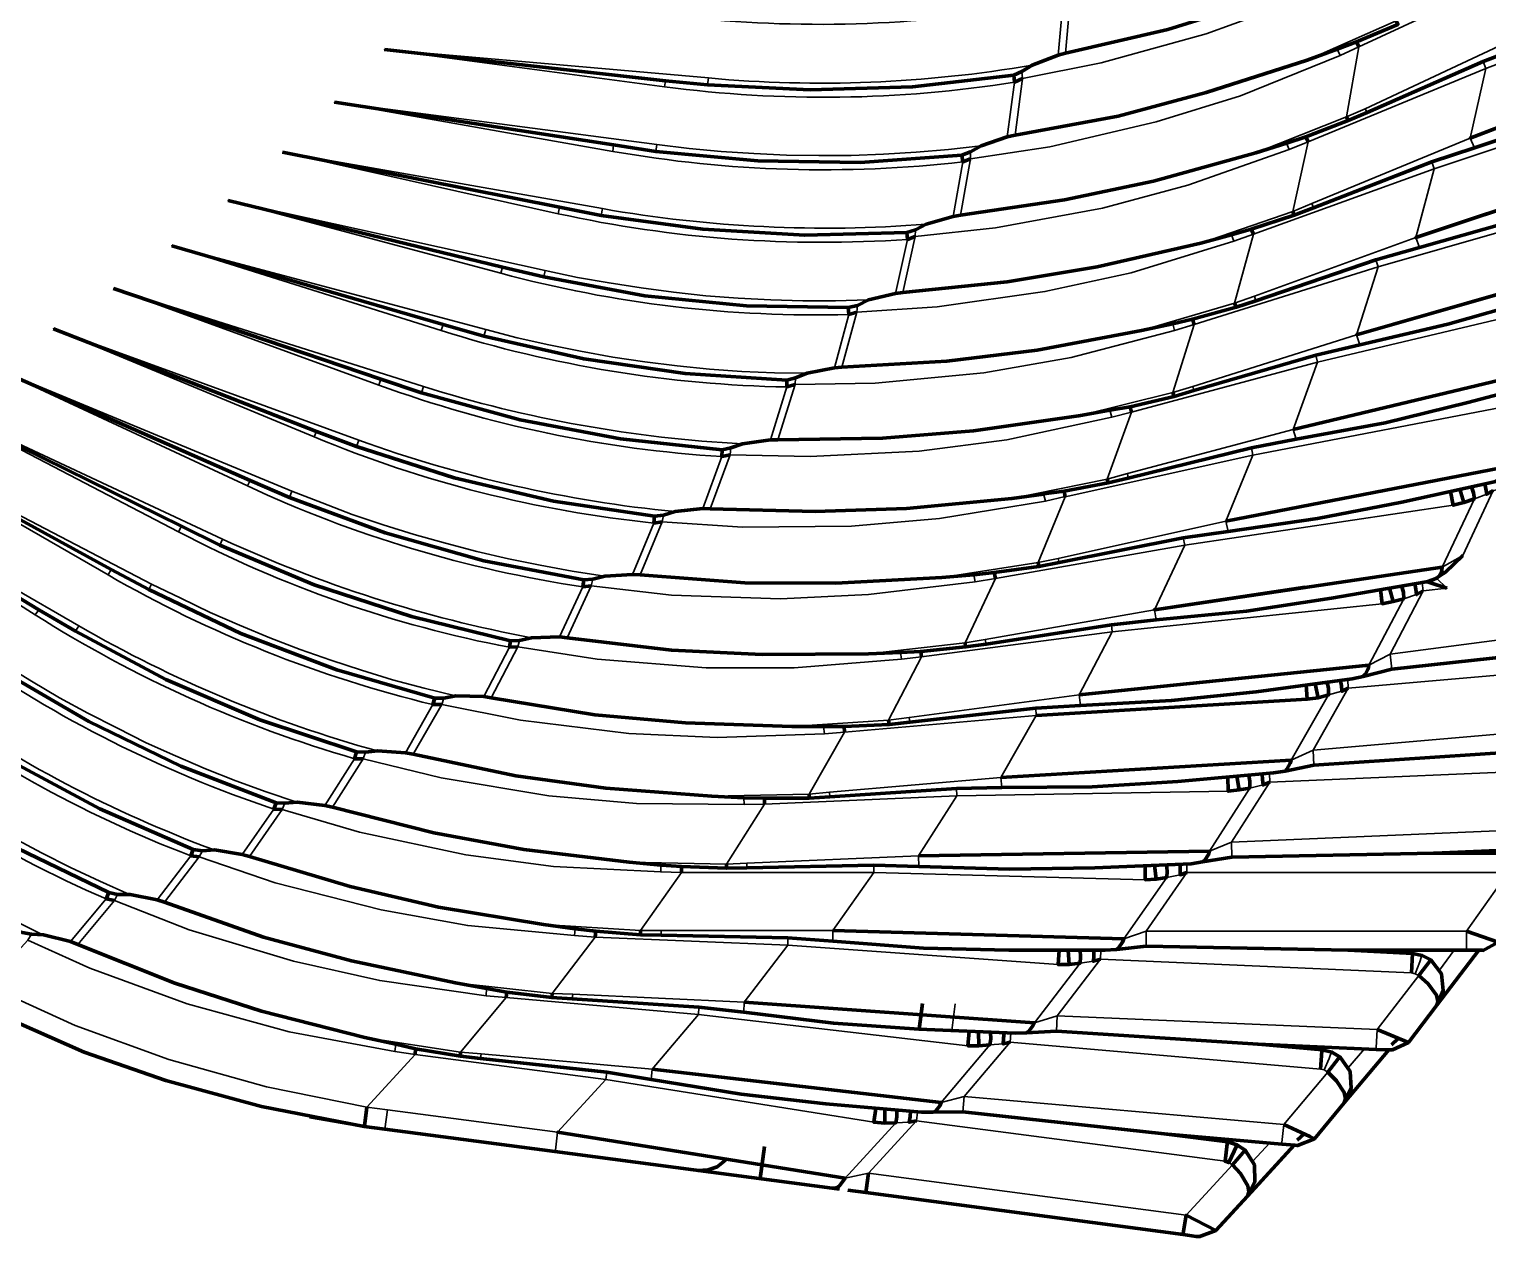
# Model space of a CAD drawing. Extents: x 0 to 174, y 0 to 33.
# Drawn here: x 31.6682 to 32.1102, y 16.8206 to 17.1865 of the extents above; entities that cross this region are included whole.
import ezdxf

# ---------------------------------------------------------------- set-up
doc = ezdxf.new("R2010")
doc.units = 0
doc.layers.add('PDF2_형상', color=157, linetype='Continuous', true_color=0x405f80)

msp = doc.modelspace()

# ---------------------------------------------------------------- linework, layer by layer
at = {"layer": 'PDF2_형상', "lineweight": 35}
for points in [[(32.19944593055556, 17.23833380555555), (32.12388780555555, 17.20569526388889), (32.12013752777778, 17.18444484722222), (32.07305569444444, 17.16236029166666), (32.07361179166666, 17.16124979166666)], [(32.07972208333333, 17.20763820833333), (32.05000136111111, 17.19416638888889), (32.02486165277778, 17.18499925), (31.99305555555556, 17.17624918055555), (31.96916706944444, 17.17152744444444)], [(32.12305704166666, 17.20763820833333), (32.12388780555555, 17.20569526388889), (32.07111273611111, 17.18111165277777), (32.065416125, 17.17847188888888), (32.06458197222222, 17.18041652777777)], [(32.18638780555556, 17.20402695833333), (32.10958184722223, 17.17458258333333), (32.05569458333334, 17.15236070833333), (32.05000136111111, 17.15000068055555), (32.04916720833333, 17.151943625)], [(31.98222181944445, 17.179167), (31.98375108333333, 17.19638909722222), (31.98361205555555, 17.19847276388889)], [(32.08236016666667, 17.18902756944444), (32.05541652777778, 17.17708333333333)], [(31.86097208333333, 17.17083401388888), (31.86069404166667, 17.16902838888888), (31.77583481944444, 17.1802775), (31.87402683333333, 17.17166645833333), (31.87374877777778, 17.16958279166666)], [(32.07111273611111, 17.18111165277777), (32.06736247222222, 17.15986125), (32.07305569444444, 17.16236029166666)], [(32.065416125, 17.17847188888888), (32.03527831944445, 17.16624959722222), (32.00972154166667, 17.15833366666666), (31.977498375, 17.150833125), (31.95347086111111, 17.14722188888888)], [(32.10875108333333, 17.17666626388888), (32.10958184722223, 17.17458258333333), (32.10486179166667, 17.15347290277777), (32.05680677777777, 17.13361104166666), (32.05735948611111, 17.13236151388889)], [(31.96694606944444, 17.15430534722222), (31.96916706944444, 17.17152744444444), (31.96902805555556, 17.17361111111111)], [(32.17194281944445, 17.17013888888889), (32.09388902777778, 17.14416673611111), (32.03916761111111, 17.124304875), (32.03319295833333, 17.12222290277777), (32.03250122222222, 17.12416584722222)], [(31.84527926388889, 17.15138922222222), (31.84500122222222, 17.14944458333333), (31.76069472222222, 17.16430494444444), (31.85833401388889, 17.15152825), (31.85805595833333, 17.14944458333333)], [(32.06736247222222, 17.15986125), (32.03986273611111, 17.1490275)], [(31.85833401388889, 17.15152825), (31.86819458333333, 17.15027702777778), (31.877916125, 17.14944458333333), (31.88777669444445, 17.14874945833333), (31.89763726388889, 17.14833408333333), (31.90750122222222, 17.14819505555555), (31.91722276388889, 17.14819505555555), (31.92708333333333, 17.14861043055555), (31.93694390277778, 17.14916652777777), (31.94680447222222, 17.15000068055555), (31.95652940277778, 17.15111118055555), (31.95666504166667, 17.15111118055555)], [(32.05000136111111, 17.15000068055555), (32.01930406944445, 17.13916694444444), (31.993472625, 17.1322225), (31.96097140277778, 17.12624952777777), (31.93666584722222, 17.12361144444444)], [(31.95041572222222, 17.13013881944444), (31.95347086111111, 17.14722188888888), (31.95347086111111, 17.14930555555555)], [(32.05569458333334, 17.15236070833333), (32.05111016666667, 17.13124931944444), (32.05680677777777, 17.13361104166666)], [(32.106109625, 17.15055508333333), (32.10486179166667, 17.15347290277777)], [(31.82888794444445, 17.13250054166666), (31.82847086111111, 17.13055588888889), (31.74499851388889, 17.14916652777777), (31.84194606944445, 17.13208347222222), (31.841529, 17.12999979166666)], [(32.09319390277778, 17.14625040277778), (32.09388902777778, 17.14416673611111), (32.08833481944444, 17.12333340277778), (32.03944566666667, 17.10555522222222), (32.03986273611111, 17.10416666666666)], [(32.15597194444445, 17.13708326388889), (32.07694498611111, 17.11444430555555), (32.07041761111111, 17.09388902777777), (32.02083333333333, 17.07819451388889), (32.02111138888888, 17.07694498611111)], [(31.81166584722222, 17.11430527777778), (31.81110975, 17.11249966666666), (31.72847154166666, 17.13458251388889), (31.82458495833333, 17.11333380555555), (31.82416788888889, 17.11138916666666)], [(32.05111016666667, 17.13124931944444), (32.02319336111111, 17.12166680555555)], [(31.93291558333334, 17.10666741666666), (31.93666584722222, 17.12361144444444), (31.936804875, 17.125695125)], [(32.03916761111111, 17.124304875), (32.033471, 17.10347154166667), (32.03944566666667, 17.10555522222222)], [(32.089443625, 17.12027825), (32.08833481944444, 17.12333340277778)], [(31.793609625, 17.09694416666667), (31.79305691666666, 17.09513855555555), (31.71138848611111, 17.12083265277778), (31.80652872222222, 17.09541659722222), (31.805972625, 17.09347194444444)], [(32.03319295833333, 17.12222290277777), (32.00208197222222, 17.11263868055555), (31.9759725, 17.10694376388889), (31.94333225, 17.10236104166666), (31.91902669444445, 17.10069444444444)], [(32.07624986111111, 17.11652798611111), (32.07694498611111, 17.11444430555555), (32.02125040277778, 17.09694416666667), (32.01527913888889, 17.09513855555555), (32.01472304166666, 17.09722222222222)], [(31.82458495833333, 17.11333380555555), (31.8343065, 17.11125013888889), (31.84388902777778, 17.10958354166666), (31.85361056944444, 17.10805595833333), (31.86347113888889, 17.10680473611111), (31.87319606944444, 17.10569423611111), (31.88305663888889, 17.10500081944444), (31.89291720833333, 17.10444472222222), (31.90263875, 17.10416666666666), (31.91249931944444, 17.10416666666666), (31.92235988888889, 17.10444472222222), (31.92249891666667, 17.10444472222222)], [(31.774722625, 17.08041720833333), (31.77416652777778, 17.07861158333333), (31.69374931944445, 17.10791694444444), (31.78763834722222, 17.07819451388889), (31.78708225, 17.07624986111111)], [(31.91444566666667, 17.08402845833333), (31.91902669444445, 17.10069444444444), (31.91916572222222, 17.10277811111111)], [(32.033471, 17.10347154166667), (32.00527615277778, 17.09513855555555)], [(32.13861083333333, 17.10458373611111), (32.05861070833333, 17.08555602777777), (32.05805461111111, 17.08763970833333)], [(32.02125040277778, 17.09694416666667), (32.01472304166666, 17.07638888888889), (32.02083333333333, 17.07819451388889)], [(31.75527615277778, 17.06458366666667), (31.75458441666667, 17.06291706944444), (31.67555406944444, 17.09569465277778), (31.76805623611111, 17.06194390277778), (31.76736111111111, 17.05999925)], [(31.80652872222222, 17.09541659722222), (31.81611125, 17.09291584722222), (31.82569376388889, 17.09083387499999), (31.83527629166667, 17.08888922222222), (31.84500122222222, 17.08708361111111), (31.85472276388889, 17.08569505555555), (31.86458333333333, 17.08444383333333), (31.874304875, 17.08347236111111), (31.88416544444445, 17.08277723611111), (31.89402940277778, 17.08236186111111), (31.90375094444445, 17.08222283333333), (31.90388997222222, 17.08222283333333)], [(32.01527913888889, 17.09513855555555), (31.98389011111111, 17.08694458333333), (31.95749918055556, 17.08236186111111), (31.92458427777778, 17.07916598611111), (31.90027872222222, 17.07875061111111)], [(32.07138740277777, 17.09083387499999), (32.07041761111111, 17.09388902777777)], [(31.73513794444444, 17.04972161111111), (31.73430718055556, 17.04805501388889), (31.65680609722222, 17.08416748611111), (31.747779, 17.04652744444444), (31.747083875, 17.04458279166666)], [(32.00125122222222, 17.05041673611111), (32.00097316666667, 17.05180527777778), (32.05124918055556, 17.06513806944444), (32.05861070833333, 17.08555602777777), (32.002221, 17.07041591666667), (31.99624972222222, 17.06888834722222), (31.995693625, 17.07097201388888)], [(31.89499918055556, 17.06208293055555), (31.90027872222222, 17.07875061111111), (31.90041775, 17.08083258333333)], [(32.01472304166666, 17.07638888888889), (31.98625013888889, 17.06930541666666)], [(31.71430461111111, 17.03583272222222), (31.71347384722222, 17.034166125), (31.63763766666667, 17.07361179166666), (31.72680663888889, 17.031945125), (31.7259725, 17.0301395)], [(32.002221, 17.07041591666667), (31.99485948611111, 17.05013868055555), (32.00097316666667, 17.05180527777778)], [(32.11985948611111, 17.07291666666666), (32.03902859722222, 17.05736118055555), (32.03861151388889, 17.059583875)], [(31.99624972222222, 17.06888834722222), (31.964443625, 17.06208293055555), (31.93791706944444, 17.05861070833333), (31.90485975, 17.05694411111111), (31.88055419444444, 17.05750020833333)], [(31.69305419444444, 17.02277798611111), (31.69208441666667, 17.02111138888889), (31.61791652777778, 17.06388855555555), (31.70527818055556, 17.01833258333333), (31.70444404166667, 17.01666598611111)], [(32.05208333333333, 17.06222194444444), (32.05124918055556, 17.06513806944444)], [(31.87458293055556, 17.04111056944444), (31.88055419444444, 17.05750020833333), (31.88083225, 17.059583875)], [(31.98000081944444, 17.02611118055555), (31.97389051388889, 17.02486165277777), (31.98208279166667, 17.04472181944444), (32.03902859722222, 17.05736118055555), (32.03083293055556, 17.03736029166666), (31.98000081944444, 17.02611118055555), (31.98027886111111, 17.02486165277777)], [(31.67111205555555, 17.01055569444444), (31.66999986111111, 17.00902811111111), (31.59791734722222, 17.05499945833333), (31.683193625, 17.00569491666666), (31.68222384722222, 17.00402831944444)], [(31.99485948611111, 17.05013868055555), (31.96597290277777, 17.04430473611111)], [(32.11569552777778, 17.05069477777778), (32.11902872222222, 17.04791598611111), (32.11180623611111, 17.04666645833333), (32.10263740277778, 17.026943625), (32.09638806944445, 17.02347140277778), (32.106109625, 17.04416741666666), (32.10985988888889, 17.04555595833333)], [(31.747779, 17.04652744444444), (31.75694444444444, 17.04291619444444), (31.76610988888889, 17.03944397222222), (31.77541775, 17.03624979166666), (31.78486125, 17.03333366666667), (31.79430473611111, 17.03069390277778), (31.80388726388889, 17.02819484722222), (31.81347316666667, 17.02597215277777), (31.82305569444444, 17.0240275), (31.83277723611111, 17.02222188888888), (31.84249877777778, 17.02069430555555), (31.84263780555556, 17.02069430555555)], [(31.97611151388889, 17.04347229166667), (31.944027375, 17.03819444444444), (31.91736179166666, 17.03583272222222), (31.88430447222222, 17.035556375), (31.85999891666666, 17.03722297222222)], [(31.98208279166667, 17.04486083333333), (31.97611151388889, 17.04347229166667), (31.97555541666667, 17.04569498611111)], [(31.85333251388889, 17.02111138888889), (31.85999891666666, 17.03722297222222), (31.86041598611111, 17.03916591666667)], [(32.09972127777778, 17.04222276388889), (32.01833427777778, 17.0301395), (32.00916544444444, 17.01055569444444), (31.95791626388889, 17.00152756944444), (31.95819430555556, 17.00013902777778)], [(32.03152805555556, 17.03430515277777), (32.03083293055556, 17.03736029166666)], [(32.01791720833333, 17.0323605), (32.01833427777778, 17.0301395), (31.96097140277778, 17.01999918055555), (31.95486111111111, 17.01902770833333), (31.95444404166666, 17.02111138888889)], [(32.18402777777778, 17.02847290277777), (32.185279, 17.02847290277777), (32.18638780555556, 17.02805583333333), (32.17680527777778, 17.00972154166667), (32.08055623611111, 16.997083875), (32.07416788888889, 16.99375068055555), (32.08472358333333, 17.01388888888889), (32.08860948611111, 17.01513841666666)], [(31.97389051388889, 17.02486165277777), (31.9447225, 17.02027723611111)], [(31.70527818055556, 17.01833258333333), (31.71416558333334, 17.01402791666667), (31.723056375, 17.00972154166667), (31.73194376388889, 17.00583394444444), (31.74111259722222, 17.00208366666666), (31.75027805555556, 16.99847243055555), (31.75958251388889, 16.99527825), (31.768890375, 16.99222140277778), (31.778333875, 16.98930527777777), (31.78791638888889, 16.98680623611111), (31.79735988888889, 16.98444451388889), (31.79749891666667, 16.98444451388889)], [(31.83125136111111, 17.00208366666666), (31.83847384722222, 17.01777818055555), (31.83902655555556, 17.01986186111111)], [(31.95486111111111, 17.01902770833333), (31.92249891666667, 17.01513841666666), (31.89583333333333, 17.01388888888889), (31.86277940277778, 17.01499938888889), (31.83847384722222, 17.01777818055555)], [(31.96097140277778, 17.01999918055555), (31.95180595833333, 17.00055609722222), (31.95791626388889, 17.00152756944444)], [(32.09458415277778, 17.02013820833333), (32.09777831944445, 17.01708305555555), (32.09055583333333, 17.01625061111111), (32.08055623611111, 16.997083875), (32.08111233333333, 16.99249945833333)], [(32.09055583333333, 17.01625061111111), (32.09027777777778, 17.01874966666666)], [(32.09375, 17.01972283333333), (32.09277683333333, 17.01874966666666)], [(32.07819281944445, 17.01236131944444), (31.99638875, 17.00388929166666), (31.99611070833333, 17.00597297222222)], [(32.00972154166667, 17.00750054166666), (32.00916544444444, 17.01055569444444)], [(31.98680623611111, 16.98152838888888), (31.98638916666667, 16.98472255555556), (31.99638875, 17.00388929166666), (31.93861219444444, 16.99624972222222), (31.93249851388889, 16.99555630555555), (31.93222384722222, 16.99763827777777)], [(31.808193625, 16.98388841666666), (31.81625027777778, 16.999304875), (31.816806375, 17.00124952777778)], [(31.93249851388889, 16.99555630555555), (31.90000068055555, 16.99291652777777), (31.87333170833333, 16.99291652777777), (31.84027777777778, 16.99555630555555), (31.81625027777778, 16.999304875)], [(31.95180595833333, 17.00055609722222), (31.92249891666667, 16.99722290277777)], [(31.93861219444444, 16.99624972222222), (31.92861259722222, 16.977083), (31.93486193055556, 16.97791713888889), (31.98638916666667, 16.98472255555556)], [(32.05749851388889, 16.96347215277777), (32.05722384722222, 16.968054875), (32.06791518055555, 16.98680623611111), (32.16194322222222, 16.99500020833333), (32.16319444444444, 16.99486118055555), (32.16430663888889, 16.99444411111111), (32.15388997222222, 16.97638956944444), (32.05722384722222, 16.968054875), (32.05055406944445, 16.96499972222222), (32.06194390277778, 16.98472255555556), (32.06597222222222, 16.98583305555555)], [(31.660556375, 16.99402702777778), (31.66888766666667, 16.98888820833333), (31.67736138888889, 16.98388841666666), (31.68597073611111, 16.97916666666666), (31.6947225, 16.97472297222222), (31.70360988888889, 16.97027756944444), (31.71250068055555, 16.96624925), (31.721666125, 16.96236165277777), (31.73083495833334, 16.95875040277778), (31.74000040277778, 16.95541720833333), (31.749304875, 16.95222304166666), (31.74944390277778, 16.95222304166666)], [(32.06791518055555, 16.98680623611111), (32.06777615277778, 16.98930527777777)], [(31.78458319444445, 16.96680534722222), (31.79319593055556, 16.98180473611111), (31.79388766666667, 16.98374938888889)], [(31.909166125, 16.97291734722222), (31.87666829166666, 16.97180515277777), (31.84986029166667, 16.973056375), (31.81708441666666, 16.977083), (31.79319593055556, 16.98180473611111)], [(31.92861259722222, 16.977083), (31.89930555555556, 16.97513834722222)], [(31.96291775, 16.95666673611111), (31.96263970833333, 16.95972188888888), (31.97333441666666, 16.97847154166667), (31.91527641666667, 16.97347175), (31.909166125, 16.97291734722222), (31.90888806944445, 16.97513834722222)], [(31.93500094444444, 16.97652859722222), (31.93486193055556, 16.97791713888889)], [(31.97319538888889, 16.98069423611111), (31.97333441666666, 16.97847154166667)], [(31.61388820833333, 16.97374979166666), (31.62166680555555, 16.96791584722222), (31.62972344444444, 16.962222625), (31.63791572222222, 16.95666673611111), (31.64625040277778, 16.95138888888889), (31.65472073611111, 16.94638909722222), (31.66319444444444, 16.94152831944444), (31.67194281944444, 16.93694390277778), (31.68069458333333, 16.93250020833333), (31.68958197222222, 16.92833286111111), (31.69861179166666, 16.92430623611111), (31.69875081944444, 16.92430623611111)], [(31.91527641666667, 16.97347175), (31.90458170833333, 16.95472208333333), (31.91069538888889, 16.95527818055555)], [(31.58986070833333, 16.96513875), (31.59750027777778, 16.95888943055555), (31.60527886111111, 16.95291645833333), (31.61319308333333, 16.94708251388889), (31.62124972222222, 16.94138929166667), (31.62944538888889, 16.93597243055555), (31.63777669444444, 16.93083361111111), (31.64625040277778, 16.92583380555555), (31.65485975, 16.92097304166666), (31.66361151388889, 16.91638861111111), (31.67235988888889, 16.91208394444444), (31.67249891666667, 16.91208394444444)], [(31.76013861111111, 16.95069376388889), (31.76944308333333, 16.96541680555555), (31.77013820833333, 16.96736144444444)], [(31.88486056944444, 16.95152791666666), (31.85222370833333, 16.95180595833333), (31.82569376388889, 16.95416598611111), (31.79305691666666, 16.95958286111111), (31.76944308333333, 16.96541680555555)], [(31.91083441666667, 16.95388963888889), (31.91069538888889, 16.95527818055555), (31.96263970833333, 16.95972188888888)], [(32.03264025, 16.93555534722222), (32.03250122222222, 16.94013806944444), (32.04416572222222, 16.95833333333333), (32.13833279166666, 16.96236165277777), (32.13958401388889, 16.962222625), (32.14069281944445, 16.96180555555555), (32.12944538888889, 16.94430541666666), (32.03250122222222, 16.94013806944444), (32.02583481944444, 16.93736097222222), (32.03805541666667, 16.95652770833333), (32.04208373611111, 16.95749918055555)], [(32.04416572222222, 16.95833333333333), (32.04402669444444, 16.96097140277778)], [(31.94916788888889, 16.95638868055555), (31.94930691666666, 16.95416598611111), (32.03152805555556, 16.95555623611111)], [(31.73499891666667, 16.93583340277777), (31.74485948611111, 16.95000033333333), (31.745693625, 16.95194498611111)], [(31.90458170833333, 16.95472208333333), (31.875, 16.95402695833333)], [(31.89097086111111, 16.95166694444444), (31.87944538888889, 16.93347168055555), (31.88569472222222, 16.93374972222222)], [(31.93777805555555, 16.93277825), (31.93763902777778, 16.93597243055555), (31.94930691666666, 16.95416598611111), (31.89097086111111, 16.95166694444444), (31.88486056944444, 16.95152791666666), (31.88472154166666, 16.95361158333333)], [(31.85958184722222, 16.93111165277777), (31.82708401388889, 16.93277825), (31.80055406944445, 16.93625047222222), (31.76833427777778, 16.94319491666666), (31.74485948611111, 16.95000033333333)], [(31.70916748611111, 16.92194451388889), (31.71972316666666, 16.935694375), (31.72069295833333, 16.9375)], [(31.83347236111111, 16.91180588888889), (31.80111016666666, 16.91486104166666), (31.77486165277778, 16.91958279166667), (31.7427775, 16.92777845833333), (31.71972316666666, 16.935694375)], [(31.87944538888889, 16.93347168055555), (31.84999931944445, 16.93402777777778)], [(31.91166518055556, 16.91013929166667), (31.91166518055556, 16.91333347222222), (31.92416720833333, 16.930972625), (31.86583455555555, 16.930972625), (31.85958184722222, 16.93111165277777), (31.85958184722222, 16.933193625)], [(31.88569472222222, 16.93236118055555), (31.88569472222222, 16.93374972222222), (31.93763902777778, 16.93597243055555)], [(31.92416720833333, 16.933193625), (31.92416720833333, 16.930972625), (32.00638834722222, 16.92874993055555)], [(32.01902940277778, 16.930972625), (32.01902940277778, 16.93361070833333)], [(31.86583455555555, 16.930972625), (31.85347154166667, 16.91333347222222), (31.85972086111111, 16.91333347222222)], [(32.00666638888889, 16.90861172222222), (32.00666638888889, 16.91319444444444), (32.01902940277778, 16.930972625), (32.11333211111111, 16.930972625), (32.11458333333333, 16.93069458333333), (32.11569552777778, 16.93013848611111), (32.10374959722222, 16.91319444444444), (32.00666638888889, 16.91319444444444), (31.99986097222222, 16.91083272222222), (32.01291572222222, 16.92944505555555), (32.01694404166666, 16.9302775)], [(31.68291558333333, 16.909166125), (31.694027375, 16.92250061111111), (31.69500054166667, 16.92430623611111)], [(31.80666775, 16.89361063888888), (31.77444458333333, 16.89819505555555), (31.74833170833333, 16.90402730555555), (31.71666802777778, 16.91361151388889), (31.694027375, 16.92250061111111)], [(31.85347154166667, 16.91333347222222), (31.82402886111111, 16.91513909722222)], [(31.66888766666667, 16.91222297222222), (31.66777886111111, 16.91041734722222), (31.65527683333333, 16.89680480555555), (31.68208481944444, 16.88458251388889), (31.71055433333334, 16.874304875), (31.74013943055556, 16.86597188888888), (31.77055527777778, 16.85986158333333)], [(31.83972168055556, 16.91138881944444), (31.82666694444444, 16.89430576388889), (31.83291626388889, 16.89402770833333)], [(31.88472154166666, 16.88861083333333), (31.88486056944444, 16.89166598611111), (31.89805433333333, 16.90888806944444), (31.83972168055556, 16.91138881944444), (31.83347236111111, 16.91180588888889), (31.83361138888889, 16.91388956944444)], [(31.85972086111111, 16.91194491666666), (31.85972086111111, 16.91333347222222), (31.91166518055556, 16.91333347222222)], [(31.89805433333333, 16.91111077777777), (31.89805433333333, 16.90888806944444), (31.98000081944444, 16.90305583333333)], [(32.10374959722222, 16.9073605), (32.10374959722222, 16.90777756944444), (32.10374959722222, 16.91319444444444)], [(31.779029, 16.87666659722222), (31.74694484722222, 16.88263956944444), (31.71611193055555, 16.89111158333333), (31.68652683333333, 16.901943625), (31.66777886111111, 16.91041734722222)], [(31.9927775, 16.90472243055555), (31.99291652777778, 16.9073605)], [(32.09999931944444, 16.9073605), (32.09555393055556, 16.90138922222222)], [(31.97944472222222, 16.88291591666667), (31.97972276388889, 16.88750033333333), (31.9927775, 16.90472243055555), (32.08708361111111, 16.90055508333333), (32.08819580555555, 16.90027702777778), (32.08930461111111, 16.899722625), (32.07666694444444, 16.883333), (31.97972276388889, 16.88750033333333), (31.97277831944445, 16.88541666666666), (31.98666720833333, 16.90347290277777), (31.99069552777777, 16.90402730555555)], [(32.08819580555555, 16.90027702777778), (32.08958265277778, 16.90388827777778), (32.08999972222223, 16.90513949999999), (32.09027777777778, 16.90583293055555)], [(31.82666694444444, 16.89430576388889), (31.79735988888889, 16.89749993055555)], [(31.81277805555556, 16.89305623611111), (31.79888916666667, 16.87652756944444), (31.80513848611111, 16.87597147222222)], [(31.87111070833334, 16.89013841666666), (31.87097168055556, 16.88791741666666), (31.81277805555556, 16.89305623611111), (31.80666775, 16.89361063888888), (31.80680677777778, 16.89583333333333)], [(31.83277723611111, 16.89263916666666), (31.83291626388889, 16.89402770833333), (31.88486056944444, 16.89166598611111)], [(31.94875081944444, 16.89111158333333), (31.94777763888889, 16.88305494444444)], [(31.95264011111111, 16.87847222222222), (31.87097168055556, 16.88791741666666), (31.85694376388889, 16.87138875), (31.80513848611111, 16.87597147222222), (31.80499945833333, 16.87458293055555)], [(31.79888916666667, 16.87652756944444), (31.76986016666667, 16.88097297222222)], [(31.96541680555555, 16.87958272222222), (31.96569484722222, 16.8822225)], [(32.07638888888889, 16.87736172222222), (32.07638888888889, 16.87777709722222), (32.07666694444444, 16.883333)], [(31.78513929166667, 16.87583415277777), (31.77055527777778, 16.85986158333333), (31.77680461111111, 16.85902744444444)], [(31.84319390277778, 16.87041727777777), (31.84291584722223, 16.86819458333333), (31.78513929166667, 16.87583415277777), (31.779029, 16.87666659722222), (31.77930704166667, 16.87888929166667)], [(31.95111083333333, 16.85847304166666), (31.95152791666667, 16.86305576388889), (31.96541680555555, 16.87958272222222), (32.05944484722222, 16.87138875), (32.06055704166666, 16.87111070833333), (32.06166584722222, 16.87041727777777), (32.04833305555555, 16.85458373611111), (31.95152791666667, 16.86305576388889), (31.94458347222222, 16.86125013888888), (31.9593065, 16.87875027777777), (31.96333481944444, 16.87902831944444)], [(32.06055704166666, 16.87111070833333), (32.06208293055555, 16.87458293055555), (32.0625, 16.87583415277777), (32.06291706944444, 16.87652756944444)], [(32.07277763888889, 16.87750075), (32.06791518055555, 16.87180583333333)], [(31.85694376388889, 16.87138875), (31.85666572222222, 16.86819458333333)], [(31.77597384722222, 16.85319519444444), (31.77680461111111, 16.85902744444444), (31.82833184722222, 16.85222201388889), (31.84291584722223, 16.86819458333333), (31.92416720833333, 16.85527716666667)], [(31.93708293055556, 16.85569423611111), (31.93736097222223, 16.85833401388888)], [(31.92249891666667, 16.83986070833333), (31.91541544444445, 16.838333125), (31.93083361111111, 16.85513813888889), (31.93486193055556, 16.85527716666667)], [(32.03166706944445, 16.843054875), (32.03277926388889, 16.84236144444444), (32.01875136111111, 16.82708401388888), (31.92249891666667, 16.83986070833333), (31.93708293055556, 16.85569423611111), (32.030554875, 16.84347194444444)], [(32.04777695833333, 16.84861077777777), (32.04777695833333, 16.849166875), (32.04833305555555, 16.85458373611111)], [(31.82750108333333, 16.84638806944444), (31.82764011111111, 16.84680515277777), (31.82833184722222, 16.85222201388889)], [(32.04416572222222, 16.84902784722222), (32.03902859722222, 16.84347194444444)]]:
    msp.add_lwpolyline(points, dxfattribs=at)
at = {"layer": 'PDF2_형상', "lineweight": 70}
msp.add_lwpolyline([(31.28583441666667, 17.21388922222222), (31.283471, 17.20791626388888), (31.27610948611111, 17.20791626388888), (31.283471, 17.20791626388888), (31.39874945833333, 17.10250006944444), (31.40736219444444, 17.09458415277778), (31.56152683333333, 16.95319451388889, 0.0678291357959563), (31.65000068055555, 16.89208305555555), (31.65416802777778, 16.88999938888889), (31.68486193055555, 16.87652756944444), (31.70958455555555, 16.86791652777777), (31.73861016666667, 16.86000061111111), (31.76972113888889, 16.85402763888889)], format="xyb", dxfattribs=at)
for points in [[(32.08444552777777, 17.21194458333333), (32.07874891666667, 17.20958286111111), (32.0697225, 17.20583258333333), (32.03958469444444, 17.19458347222222), (32.01319376388889, 17.1863895), (31.98222181944445, 17.179167), (31.98000081944444, 17.17861090277778), (31.97208319444444, 17.17555576388889), (31.96902805555556, 17.17361111111111), (31.966529, 17.17250061111111)], [(32.06791518055555, 17.15875075), (32.07361179166666, 17.16124979166666), (32.10875108333333, 17.17666626388888), (32.12152777777778, 17.18152702777778), (32.14722358333333, 17.19125027777777), (32.17097304166666, 17.20152791666667), (32.19749959722222, 17.21388922222222), (32.19763861111111, 17.21402825)], [(32.07111273611111, 17.18111165277777), (32.07041761111111, 17.18263922222222), (32.08291626388889, 17.18791706944444), (32.08236016666667, 17.18902756944444)], [(32.18361070833334, 17.17972140277778), (32.18555704166667, 17.1808336111111), (32.18610975, 17.18138970833333), (32.18694390277778, 17.182083125), (32.18736097222222, 17.18333265277778), (32.18722194444445, 17.18499925), (32.10486179166667, 17.15347290277777), (32.14791530555556, 17.16999986111111)], [(31.77583481944444, 17.1802775), (31.86097208333333, 17.17083401388888), (31.87374877777778, 17.16958279166666), (31.90485975, 17.16805522222222), (31.93583170833333, 17.16902838888888), (31.966529, 17.17250061111111), (31.96680704166667, 17.17041694444444), (31.96916706944444, 17.17152744444444)], [(32.07041761111111, 17.18263922222222), (32.06458197222222, 17.18041652777777), (32.05541652777778, 17.17708333333333), (32.02486165277778, 17.16722276388888), (31.99819606944445, 17.16013929166666), (31.96694606944444, 17.15430534722222), (31.96458265277778, 17.15388827777777), (31.95666504166667, 17.15111118055555), (31.95347086111111, 17.14930555555555), (31.95083279166667, 17.14833408333333)], [(32.05152723611111, 17.13013881944444), (32.05735948611111, 17.13236151388889), (32.09319390277778, 17.14625040277778), (32.106109625, 17.15055508333333), (32.1322225, 17.159166125), (32.15638902777778, 17.16847229166666), (32.18333265277778, 17.17958408333333)], [(31.76069472222222, 17.16430494444444), (31.84527926388889, 17.15138922222222), (31.85805595833333, 17.14944458333333), (31.88902791666667, 17.14652845833333), (31.91999986111111, 17.14611138888888), (31.95083279166667, 17.14833408333333), (31.95111083333333, 17.14625040277778), (31.95347086111111, 17.14722188888888)], [(32.05569458333334, 17.15236070833333), (32.05499945833333, 17.15388827777777), (32.06791518055555, 17.15875075), (32.06736247222222, 17.15986125)], [(32.05499945833333, 17.15388827777777), (32.04916720833333, 17.151943625), (32.03986273611111, 17.1490275), (32.00888740277778, 17.14041645833333), (31.98194376388889, 17.13472154166667), (31.95041572222222, 17.13013881944444), (31.94819472222222, 17.12972175), (31.93999905555556, 17.12736172222222), (31.936804875, 17.125695125), (31.93416680555555, 17.12486097222222)], [(32.17444526388888, 17.14513820833333), (32.16930473611111, 17.14583333333333), (32.16805691666666, 17.14597236111111), (32.16999986111111, 17.14708286111111), (32.17069498611111, 17.14749993055555), (32.17152913888889, 17.14819505555555), (32.17194281944445, 17.14958361111111), (32.17194281944445, 17.15111118055555), (32.08833481944444, 17.12333340277778), (32.13208347222222, 17.13791741666666)], [(31.74499851388889, 17.14916652777777), (31.82888794444445, 17.13250054166666), (31.841529, 17.12999979166666), (31.87236193055555, 17.12583415277778), (31.90319484722222, 17.12402852777777), (31.93416680555555, 17.12486097222222), (31.93430583333333, 17.12277730555555), (31.93666584722222, 17.12361144444444)], [(32.03388806944444, 17.10222201388889), (32.03986273611111, 17.10416666666666), (32.07624986111111, 17.11652798611111), (32.089443625, 17.12027825), (32.11583455555555, 17.12777709722222), (32.14041815277778, 17.13597276388888), (32.16791788888889, 17.14597236111111), (32.16805691666666, 17.14597236111111)], [(31.72847154166666, 17.13458251388889), (31.81166584722222, 17.11430527777778), (31.82416788888889, 17.11138916666666), (31.85472276388889, 17.10569423611111), (31.88555569444444, 17.10263909722222), (31.91638861111111, 17.102083), (31.91652763888889, 17.09999931944444), (31.91902669444445, 17.10069444444444)], [(32.03916761111111, 17.124304875), (32.0384725, 17.12583415277778), (32.05152723611111, 17.13013881944444), (32.05111016666667, 17.13124931944444)], [(32.0384725, 17.12583415277778), (32.03250122222222, 17.12416584722222), (32.02319336111111, 17.12166680555555), (31.99180433333334, 17.11444430555555), (31.96458265277778, 17.10986158333333), (31.93291558333334, 17.10666741666666), (31.93069458333333, 17.10638936111111), (31.92249891666667, 17.10444472222222), (31.91916572222222, 17.10277811111111), (31.91638861111111, 17.102083)], [(31.71138848611111, 17.12083265277778), (31.793609625, 17.09694416666667), (31.805972625, 17.09347194444444), (31.83624945833333, 17.0865275), (31.86694336111111, 17.08208380555555), (31.89777629166667, 17.08013916666666), (31.89777629166667, 17.07805548611111), (31.90027872222222, 17.07875061111111)], [(32.15736219444444, 17.11194526388888), (32.15222168055556, 17.11291673611111), (32.15110948611111, 17.11305576388889), (32.15305583333333, 17.11402723611111), (32.15375094444444, 17.11444430555555), (32.15458170833333, 17.11513943055555), (32.15513780555556, 17.11638895833333), (32.15513780555556, 17.11805555555555), (32.07041761111111, 17.09388902777777), (32.11472236111111, 17.10652838888888)], [(32.01514011111111, 17.07513936111111), (32.02111138888888, 17.07694498611111), (32.05805461111111, 17.08763970833333), (32.07138740277777, 17.09083387499999), (32.098056375, 17.09708319444444), (32.12305704166666, 17.10416666666666), (32.15083481944444, 17.11291673611111), (32.15110948611111, 17.11305576388889)], [(31.69374931944445, 17.10791694444444), (31.774722625, 17.08041720833333), (31.78708225, 17.07624986111111), (31.81694538888889, 17.06805588888889), (31.84736125, 17.06236097222222), (31.87819416666667, 17.05902777777778), (31.87805515277778, 17.05694411111111), (31.88055419444444, 17.05750020833333)], [(32.02125040277778, 17.09694416666667), (32.02069430555555, 17.09861077777777), (32.03388806944444, 17.10222201388889), (32.033471, 17.10347154166667)], [(32.02069430555555, 17.09861077777777), (32.01472304166666, 17.09722222222222), (32.00527615277778, 17.09513855555555), (31.97361247222222, 17.08916727777777), (31.946248375, 17.08583408333333), (31.91444566666667, 17.08402845833333), (31.91222127777777, 17.08388943055555), (31.90388997222222, 17.08222283333333), (31.90041775, 17.08083258333333), (31.89777629166667, 17.08013916666666)], [(31.67555406944444, 17.09569465277778), (31.75527615277778, 17.06458366666667), (31.76736111111111, 17.05999925), (31.79694281944444, 17.05055576388889), (31.82708401388889, 17.04347229166667), (31.85763888888889, 17.03888956944444), (31.85749986111111, 17.03680588888889), (31.85999891666666, 17.03722297222222)], [(31.65680609722222, 17.08416748611111), (31.73513794444444, 17.04972161111111), (31.747083875, 17.04458279166666), (31.77610948611111, 17.03388806944444), (31.805972625, 17.02541605555556), (31.83624945833333, 17.01958380555555), (31.83597140277778, 17.01750013888888), (31.83847384722222, 17.01777818055555)], [(32.13888888888889, 17.07944404166666), (32.133748375, 17.08069526388889), (32.13263956944444, 17.08083258333333), (32.13472154166666, 17.08180576388889), (32.13541666666666, 17.08222283333333), (32.13625081944444, 17.08277723611111), (32.13680691666667, 17.08416748611111), (32.13694593055556, 17.08569505555555), (32.05124918055556, 17.06513806944444)], [(31.99513752777778, 17.04902818055555), (32.00125122222222, 17.05041673611111), (32.03861151388889, 17.059583875), (32.05208333333333, 17.06222194444444), (32.07902695833333, 17.06722175), (32.10416666666667, 17.07333373611111), (32.13250054166667, 17.08083258333333), (32.13263956944444, 17.08083258333333)], [(32.002221, 17.07041591666667), (32.00180393055556, 17.07208251388889), (32.01514011111111, 17.07513936111111), (32.01472304166666, 17.07638888888889)], [(31.63763766666667, 17.07361179166666), (31.71430461111111, 17.03583272222222), (31.7259725, 17.0301395), (31.75458441666667, 17.01805623611111), (31.78402709722222, 17.00847201388889), (31.81402926388889, 17.0011105), (31.81375122222222, 16.99916584722222), (31.81625027777778, 16.999304875)], [(32.00180393055556, 17.07208251388889), (31.995693625, 17.07097201388888), (31.98625013888889, 17.06930541666666)], [(31.87819416666667, 17.05902777777778), (31.88083225, 17.059583875), (31.88430447222222, 17.06083340277778), (31.89277818055555, 17.06208293055555), (31.89499918055556, 17.06208293055555), (31.92680527777778, 17.0625), (31.95430501388889, 17.06472269444444), (31.98611111111111, 17.06930541666666)], [(31.61791652777778, 17.06388855555555), (31.69305419444444, 17.02277798611111), (31.70444404166667, 17.01666598611111), (31.73236083333333, 17.00333319444444), (31.76138983333333, 16.99236043055555), (31.79111056944444, 16.98374938888889), (31.79055447222222, 16.98180473611111), (31.79319593055556, 16.98180473611111)], [(31.59791734722222, 17.05499945833333), (31.67111205555555, 17.01055569444444), (31.68222384722222, 17.00402831944444), (31.70958455555555, 16.98944430555555), (31.73805406944445, 16.97722201388889), (31.76736111111111, 16.96750047222222), (31.76680501388889, 16.96541680555555), (31.76944308333333, 16.96541680555555)], [(32.11902872222222, 17.04791598611111), (32.11402723611112, 17.04916720833333), (32.11277940277778, 17.04958258333333), (32.11486138888889, 17.05027770833333), (32.11569552777778, 17.05069477777778), (32.11652629166667, 17.05124918055555), (32.11708238888889, 17.05250040277778), (32.11736043055556, 17.054167), (32.03083293055556, 17.03736029166666)], [(31.97416518055556, 17.02361043055556), (31.98027886111111, 17.02486165277777), (32.01791720833333, 17.0323605), (32.03152805555556, 17.03430515277777), (32.05861070833333, 17.03819444444444), (32.08416748611111, 17.04319423611111), (32.112640375, 17.04944526388889), (32.11277940277778, 17.04958258333333)], [(31.97555541666667, 17.04569498611111), (31.98180473611111, 17.04652744444444), (31.99513752777778, 17.04902818055555), (31.99485948611111, 17.05013868055555)], [(32.10166761111111, 17.04708354166666), (32.10291544444444, 17.04305522222222), (32.106109625, 17.04416741666666), (32.10583495833333, 17.04597304166666), (32.10527886111111, 17.04777695833333)], [(32.11180623611111, 17.04666645833333), (32.10985988888889, 17.04555595833333), (32.10958184722223, 17.04722255555555), (32.10930718055556, 17.04875013888889)], [(31.57750108333333, 17.04694451388889), (31.64861043055556, 16.99944390277777), (31.65944416666667, 16.99236043055555), (31.68624877777778, 16.97666591666667), (31.71416558333334, 16.96319411111111), (31.74305555555556, 16.95208401388888), (31.74236043055556, 16.95013936111111), (31.74485948611111, 16.95000033333333)], [(31.97555541666667, 17.04555595833333), (31.96597290277777, 17.04430473611111), (31.93402777777778, 17.04124959722222), (31.90638902777778, 17.04027811111111), (31.87458293055556, 17.04111056944444), (31.87236193055555, 17.04124959722222), (31.86388820833333, 17.04027811111111), (31.86041598611111, 17.03916591666667), (31.85763888888889, 17.03888956944444)], [(31.98208279166667, 17.04472181944444), (31.98180473611111, 17.04652744444444)], [(32.10291544444444, 17.04305522222222), (32.09972127777778, 17.04222276388889), (32.09889051388889, 17.04638841666666)], [(31.55666775, 17.03986104166666), (31.625695125, 16.98930527777777), (31.63625081944444, 16.98180473611111), (31.66236029166667, 16.96486070833333), (31.68958197222222, 16.95027838888888), (31.71791584722222, 16.93791706944444), (31.71722073611111, 16.93597243055555), (31.71972316666666, 16.935694375)], [(31.53569538888889, 17.03375075), (31.60236273611111, 16.98013813888889), (31.612640375, 16.97222222222222), (31.63791572222222, 16.95416598611111), (31.66458469444445, 16.93833415277778), (31.69236247222222, 16.92486063888889), (31.69152831944444, 16.92291598611111), (31.694027375, 16.92250061111111)], [(31.78527831944445, 16.87750075), (31.77930704166667, 16.87888929166667), (31.76986016666667, 16.88097297222222), (31.73861016666667, 16.88888888888889), (31.71236165277778, 16.89736090277778), (31.68291558333333, 16.909166125), (31.68069458333333, 16.91000027777777), (31.67249891666667, 16.91208394444444), (31.66888766666667, 16.91222297222222), (31.66611056944444, 16.912777375), (31.63888888888889, 16.92750040277777), (31.61305406944445, 16.94458347222222), (31.58847384722222, 16.96361118055555), (31.57874891666667, 16.97208319444444), (31.51444498611111, 17.02847290277777)], [(32.10263740277778, 17.026943625), (32.09736125, 17.02194383333333), (32.09541829166666, 17.02069430555555)], [(31.96055433333333, 17.02180480555555), (31.95444404166666, 17.02111138888889), (31.9447225, 17.02027723611111), (31.91263834722222, 17.01861063888889), (31.88499959722222, 17.01874966666666), (31.85333251388889, 17.02111138888889), (31.8509725, 17.02125040277778), (31.84263780555556, 17.02069430555555), (31.83902655555556, 17.01986186111111), (31.83624945833333, 17.01958380555555)], [(31.96097140277778, 17.01999918055555), (31.96055433333333, 17.02180480555555), (31.97416518055556, 17.02361043055556), (31.97389051388889, 17.02486165277777)], [(32.09777831944445, 17.01708305555555), (32.09277683333333, 17.01874966666666), (32.09166802777777, 17.01902770833333), (32.09375, 17.01972283333333), (32.09458415277778, 17.02013820833333), (32.09541829166666, 17.02069430555555), (32.09611002777778, 17.02194383333333), (32.09638806944445, 17.02347140277778), (32.00916544444444, 17.01055569444444), (32.05486043055556, 17.01736111111111)], [(31.95194498611111, 16.999304875), (31.95819430555556, 17.00013902777778), (31.99611070833333, 17.00597297222222), (32.00972154166667, 17.00750054166666), (32.03708225, 17.01013861111111), (32.06277805555556, 17.01402791666667), (32.09152899999999, 17.01902770833333), (32.09166802777777, 17.01902770833333)], [(32.08152940277777, 17.01305473611111), (32.07819281944445, 17.01236131944444), (32.07764011111111, 17.01666598611111)], [(32.08041720833333, 17.01708305555555), (32.08152940277777, 17.01305473611111), (32.08472358333333, 17.01388888888889), (32.08458455555555, 17.01583354166666), (32.08402845833333, 17.01777818055555)], [(32.09055583333333, 17.01625061111111), (32.08860948611111, 17.01513841666666), (32.08833481944444, 17.01680501388889), (32.08805677777777, 17.01847161111111)], [(31.93833415277778, 16.99791633333333), (31.93222384722222, 16.99763827777777), (31.92249891666667, 16.99722290277777), (31.89027913888889, 16.99694484722222), (31.86277940277778, 16.99833340277778), (31.83125136111111, 17.00208366666666), (31.82888794444445, 17.00236172222222), (31.82041761111111, 17.00208366666666), (31.816806375, 17.00124952777778), (31.81402926388889, 17.0011105)], [(31.93861219444444, 16.99624972222222), (31.93833415277778, 16.99791633333333), (31.95194498611111, 16.999304875), (31.95180595833333, 17.00055609722222)], [(32.14208305555555, 16.99916584722222), (32.08111233333333, 16.99249945833333), (32.07236056944444, 16.99027845833333), (32.07305569444444, 16.99097188888888), (32.07388983333333, 16.99263848611111), (32.07416788888889, 16.99375068055555), (31.98638916666667, 16.98472255555556)], [(31.928751625, 16.97583347222222), (31.93500094444444, 16.97652859722222), (31.97319538888889, 16.98069423611111), (31.98680623611111, 16.98152838888888), (32.01430595833333, 16.98305595833333), (32.039998375, 16.98569404166666), (32.069027375, 16.98958333333333), (32.07236056944444, 16.99027845833333)], [(32.05874972222222, 16.98388841666666), (32.05541652777778, 16.98347304166666), (32.05513848611111, 16.98777770833333)], [(32.05791558333333, 16.98805576388888), (32.05874972222222, 16.98388841666666), (32.06194390277778, 16.98472255555556), (32.06194390277778, 16.98666720833333), (32.06152683333333, 16.98861186111111)], [(32.06791518055555, 16.98680623611111), (32.06597222222222, 16.98583305555555), (32.06583319444444, 16.98749966666666), (32.06555515277778, 16.98902723611111)], [(31.91513740277778, 16.97513834722222), (31.90888806944445, 16.97513834722222), (31.89930555555556, 16.97513834722222), (31.86708238888889, 16.97625054166666), (31.83958265277778, 16.97874959722222), (31.808193625, 16.98388841666666), (31.805972625, 16.98430548611111), (31.79749891666667, 16.98444451388889), (31.79388766666667, 16.98374938888889), (31.79111056944444, 16.98374938888889)], [(32.05541652777778, 16.98347304166666), (31.97333441666666, 16.97847154166667)], [(31.91527641666667, 16.97347175), (31.91513740277778, 16.97513834722222), (31.928751625, 16.97583347222222), (31.92861259722222, 16.977083)], [(31.89097086111111, 16.95347255555556), (31.88472154166666, 16.95361158333333), (31.875, 16.95402695833333), (31.84291584722223, 16.95652770833333), (31.81569416666667, 16.96027798611111), (31.78458319444445, 16.96680534722222), (31.78222316666666, 16.96722243055555), (31.77374945833333, 16.96777852777777), (31.77013820833333, 16.96736144444444), (31.76736111111111, 16.96750047222222)], [(32.11861165277777, 16.96750047222222), (32.05749851388889, 16.96347215277777), (32.04875013888889, 16.96166652777777), (32.04930623611111, 16.962222625), (32.05027940277778, 16.96402825), (32.05055406944445, 16.96499972222222), (31.96263970833333, 16.95972188888888)], [(31.90458170833333, 16.95347255555556), (31.91083441666667, 16.95388963888889), (31.94916788888889, 16.95638868055555), (31.96291775, 16.95666673611111), (31.99027845833333, 16.95694477777777), (32.01624891666667, 16.95847236111111), (32.04527791666667, 16.96111043055555), (32.04875013888889, 16.96166652777777)], [(32.03486125, 16.95597161111111), (32.03152805555556, 16.95555623611111), (32.03138902777778, 16.95986090277777)], [(32.034166125, 16.96013895833333), (32.03486125, 16.95597161111111), (32.03805541666667, 16.95652770833333), (32.03805541666667, 16.95847236111111), (32.037777375, 16.960417)], [(32.04416572222222, 16.95833333333333), (32.04208373611111, 16.95749918055555), (32.04194472222222, 16.95916748611111), (32.04180569444444, 16.96069505555555)], [(31.86583455555555, 16.93277825), (31.85958184722222, 16.933193625), (31.84999931944445, 16.93402777777778), (31.81805419444444, 16.93791706944444), (31.79083251388889, 16.94291687499999), (31.76013861111111, 16.95069376388889), (31.75777859722222, 16.95124986111111), (31.74944390277778, 16.95222304166666), (31.745693625, 16.95194498611111), (31.74305555555556, 16.95208401388888)], [(31.89097086111111, 16.95166694444444), (31.89097086111111, 16.95347255555556), (31.90458170833333, 16.95347255555556), (31.90458170833333, 16.95472208333333)], [(32.10861205555556, 16.90722147222222), (32.11333211111111, 16.90986125), (32.12152777777778, 16.92138841666666), (32.13347370833333, 16.9386105), (32.13458251388889, 16.9386105), (32.13930595833333, 16.94125027777777), (32.12944538888889, 16.94430541666666)], [(31.83986070833333, 16.91319444444444), (31.83361138888889, 16.91388956944444), (31.82402886111111, 16.91513909722222), (31.79222276388889, 16.92041694444444), (31.76541815277778, 16.92666626388889), (31.73499891666667, 16.93583340277777), (31.73277791666667, 16.93638949999999), (31.72430419444444, 16.93777805555555), (31.72069295833333, 16.9375), (31.71791584722222, 16.93791706944444)], [(32.09388902777778, 16.936804875), (32.03264025, 16.93555534722222), (32.02374945833334, 16.93416680555555), (32.02444458333334, 16.93472290277777), (32.02555677777777, 16.93638949999999), (32.02583481944444, 16.93736097222222), (31.93763902777778, 16.93597243055555)], [(32.11902872222222, 16.93499925), (32.12236193055556, 16.930972625), (32.12319606944444, 16.92597283333333), (32.12152777777778, 16.92138841666666), (32.12180583333334, 16.92263963888889), (32.12111070833334, 16.92444526388889), (32.118472625, 16.92777845833333), (32.11569552777778, 16.93013848611111), (32.11902872222222, 16.93499925), (32.11638726388889, 16.93638949999999), (32.11333211111111, 16.936804875), (32.09388902777778, 16.936804875), (32.12972344444445, 16.93833415277778), (32.13388740277777, 16.9386105), (32.13458251388889, 16.9386105)], [(32.10486179166667, 16.93736097222222), (32.10444472222222, 16.936804875)], [(31.86583455555555, 16.930972625), (31.86583455555555, 16.93277825), (31.87944538888889, 16.93222215277777), (31.87944538888889, 16.93347168055555)], [(31.87944538888889, 16.93222215277777), (31.88569472222222, 16.93236118055555), (31.92416720833333, 16.933193625), (31.93777805555555, 16.93277825), (31.96527777777778, 16.93194411111111), (31.99111259722222, 16.93236118055555), (32.02027723611112, 16.93361070833333), (32.02374945833334, 16.93416680555555)], [(32.00972154166667, 16.92888895833333), (32.00638834722222, 16.92874993055555), (32.00638834722222, 16.93305630555555)], [(32.00916544444444, 16.933193625), (32.00972154166667, 16.92888895833333), (32.01291572222222, 16.92944505555555), (32.01305473611111, 16.93138970833333), (32.01277669444444, 16.93333265277778)], [(32.01902940277778, 16.930972625), (32.01694404166666, 16.9302775), (32.01694404166666, 16.93194411111111), (32.01694404166666, 16.93347168055555)], [(31.81291706944444, 16.89472283333333), (31.80680677777778, 16.89583333333333), (31.79735988888889, 16.89749993055555), (31.76583184722222, 16.90416633333333), (31.73916626388889, 16.91138881944444), (31.70916748611111, 16.92194451388889), (31.70694308333333, 16.92263963888889), (31.69875081944444, 16.92430623611111), (31.69500054166667, 16.92430623611111), (31.69236247222222, 16.92486063888889)], [(31.83972168055556, 16.91138881944444), (31.83986070833333, 16.91319444444444), (31.85347154166667, 16.91208394444444), (31.85347154166667, 16.91333347222222)], [(31.85347154166667, 16.91208394444444), (31.85972086111111, 16.91194491666666), (31.89805433333333, 16.91111077777777), (31.91166518055556, 16.91013929166667), (31.93916829166667, 16.908055625), (31.96499972222222, 16.9073605), (31.99416775, 16.9073605), (31.99763997222222, 16.90763855555555)], [(32.06791518055555, 16.9073605), (32.00666638888889, 16.90861172222222), (31.99763997222222, 16.90763855555555), (31.99833170833333, 16.90819465277777), (31.99944390277778, 16.90986125), (31.99986097222222, 16.91083272222222), (31.91166518055556, 16.91333347222222)], [(32.11333211111111, 16.90986125), (32.10374959722222, 16.91319444444444)], [(31.98333401388889, 16.90305583333333), (31.98000081944444, 16.90305583333333), (31.98027886111111, 16.9073605)], [(31.98305595833333, 16.9073605), (31.98333401388889, 16.90305583333333), (31.98666720833333, 16.90347290277777), (31.98680623611111, 16.90541584722222), (31.98666720833333, 16.9073605)], [(31.9927775, 16.90472243055555), (31.99069552777777, 16.90402730555555), (31.99083455555555, 16.90569390277778), (31.99083455555555, 16.9073605)], [(32.09291584722222, 16.904444375), (32.08930461111111, 16.899722625), (32.09208170833333, 16.89722188888888), (32.09458415277778, 16.89374966666666), (32.09500122222222, 16.89194404166666), (32.09472316666667, 16.89069451388889), (32.096666125, 16.89513820833333), (32.09611002777778, 16.90027702777778), (32.09291584722222, 16.904444375), (32.09027777777778, 16.90583293055555), (32.08736165277777, 16.90638902777777), (32.06791518055555, 16.9073605), (32.10374959722222, 16.9073605), (32.10791694444444, 16.9073605), (32.10861205555556, 16.9073605), (32.10749986111111, 16.9073605), (32.09472316666667, 16.89069451388889), (32.08611043055556, 16.87944369444444), (32.08125136111111, 16.87722269444444), (32.08027818055555, 16.87722269444444), (32.07638888888889, 16.87736172222222), (32.04055447222222, 16.87888929166667), (32.06000094444444, 16.87722269444444), (32.06291706944444, 16.87652756944444), (32.065416125, 16.875), (32.06486002777778, 16.87444390277778), (32.06166584722222, 16.87041727777777), (32.06430393055555, 16.8677775), (32.06666734722222, 16.86430527777778), (32.06708441666667, 16.86236063888889), (32.06666734722222, 16.86111111111111), (32.06874931944444, 16.86555480555555), (32.06847127777777, 16.870693625), (32.065416125, 16.875)], [(32.07888794444445, 16.9073605), (32.07847086111112, 16.90680609722222)], [(32.08708361111111, 16.90055508333333), (32.08736165277777, 16.90638902777777)], [(31.81277805555556, 16.89305623611111), (31.81291706944444, 16.89472283333333), (31.82652791666666, 16.89305623611111), (31.82666694444444, 16.89430576388889)], [(31.82652791666666, 16.89305623611111), (31.83277723611111, 16.89263916666666), (31.87111070833334, 16.89013841666666), (31.88472154166666, 16.88861083333333), (31.91194322222222, 16.88527763888888), (31.93777805555555, 16.88347201388889), (31.96694606944444, 16.8822225), (31.97041829166666, 16.88236151388889)], [(32.04055447222222, 16.87888929166667), (31.97944472222222, 16.88291591666667), (31.97041829166666, 16.88236151388889), (31.97111002777778, 16.88291591666667), (31.97236125, 16.88444519444444), (31.97277831944445, 16.88541666666666), (31.88486056944444, 16.89166598611111)], [(31.93889025, 16.89125061111111), (31.93791706944444, 16.88347201388889)], [(31.95597330555556, 16.87847222222222), (31.95264011111111, 16.87847222222222), (31.95305718055556, 16.88277859722222)], [(31.95583427777778, 16.88263956944444), (31.95597330555556, 16.87847222222222), (31.9593065, 16.87875027777777), (31.95958455555555, 16.88055588888889), (31.95944552777778, 16.88250054166666)], [(31.96541680555555, 16.87958272222222), (31.96333481944444, 16.87902831944444), (31.96347384722222, 16.88069491666666), (31.96360948611111, 16.88236151388889)], [(32.08611043055556, 16.87944369444444), (32.07666694444444, 16.883333)], [(32.08097330555555, 16.87875027777777), (32.08305527777778, 16.88069491666666)], [(31.78513929166667, 16.87583415277777), (31.78527831944445, 16.87750075), (31.79888916666667, 16.87527805555555), (31.79888916666667, 16.87652756944444)], [(31.79888916666667, 16.87527805555555), (31.80499945833333, 16.87458293055555), (31.84319390277778, 16.87041727777777), (31.85666572222222, 16.86819458333333), (31.88388740277778, 16.86374918055555), (31.90958319444444, 16.86083305555555), (31.93861219444444, 16.85833401388888), (31.94208441666666, 16.85833401388888)], [(32.03666518055555, 16.84680515277777), (32.03277926388889, 16.84236144444444), (32.03527831944445, 16.83972168055555), (32.03749931944444, 16.83597140277778), (32.037777375, 16.83416748611111), (32.03736029166666, 16.83291626388889), (32.03958469444444, 16.837222625), (32.03944566666667, 16.84236144444444), (32.03666518055555, 16.84680515277777), (32.034166125, 16.84847174999999), (32.03138902777778, 16.84930588888889), (32.01208495833333, 16.85180494444444), (32.04777695833333, 16.84861077777777), (32.05166626388889, 16.84833272222222), (32.05250040277777, 16.84819369444444), (32.05763752777778, 16.850277375), (32.06666734722222, 16.86111111111111), (32.08013916666666, 16.87722269444444)], [(32.05236138888889, 16.87847222222222), (32.05194430555555, 16.877916125)], [(32.05944484722222, 16.87138875), (32.05986193055556, 16.876805625), (32.06000094444444, 16.87722269444444)], [(32.01208495833333, 16.85180494444444), (31.95111083333333, 16.85847304166666), (31.94208441666666, 16.85833401388888), (31.94291518055556, 16.85874938888889), (31.94416638888889, 16.86027695833333), (31.94458347222222, 16.86125013888888), (31.85694376388889, 16.87138875)], [(31.77055527777778, 16.85986158333333), (31.76986016666667, 16.85486179166666), (31.76972113888889, 16.85402763888889), (31.77597384722222, 16.85319519444444), (31.82750108333333, 16.84638806944444), (31.91152615277778, 16.83527798611111)], [(31.92750040277778, 16.85500081944444), (31.92416720833333, 16.85527716666667), (31.92472330555555, 16.85944451388889)], [(31.92750040277778, 16.85930548611111), (31.92750040277778, 16.85500081944444), (31.93083361111111, 16.85513813888889), (31.93111165277778, 16.85694376388889), (31.93111165277778, 16.85888841666666)], [(31.93708293055556, 16.85569423611111), (31.93486193055556, 16.85527716666667), (31.93513997222222, 16.85694376388889), (31.935279, 16.85861036111111)], [(31.75319416666667, 16.85694376388889), (31.76722208333333, 16.85444472222222)], [(32.05763752777778, 16.850277375), (32.05625068055555, 16.8509725), (32.04833305555555, 16.85458373611111)], [(31.91375054166667, 16.83499993055555), (31.91152615277778, 16.83527798611111), (31.91208225, 16.83527798611111), (31.91263834722222, 16.835417), (31.91375054166667, 16.83597140277778), (31.91541544444445, 16.838333125), (31.82833184722222, 16.85222201388889), (31.88014051388889, 16.84402805555555)], [(32.02680461111111, 16.85055541666666), (32.02624851388889, 16.84999931944444)], [(32.034166125, 16.84847174999999), (32.03388806944444, 16.84777831944444), (32.03333197222222, 16.84652709722222), (32.03166706944445, 16.843054875), (32.030554875, 16.84347194444444), (32.03125, 16.84874979166666), (32.03138902777778, 16.84930588888889)], [(32.05236138888889, 16.84986029166666), (32.05458238888889, 16.85180494444444)], [(31.88972304166667, 16.83819411111111), (31.89097086111111, 16.84791734722222)], [(32.05152723611111, 16.84833272222222), (32.03736029166666, 16.83291626388889), (32.02777777777778, 16.82249959722222), (32.02263726388889, 16.82055494444444)], [(31.87916734722222, 16.84375), (31.87666829166666, 16.84180534722222), (31.87388780555556, 16.840833875), (31.87055461111111, 16.84069484722222)], [(31.92166815277778, 16.83402845833333), (31.92180718055555, 16.83472188888888), (31.92249891666667, 16.83986070833333)], [(32.02263726388889, 16.82069397222222), (32.0218065, 16.82069397222222), (32.01791720833333, 16.82125006944444), (31.92166815277778, 16.83402845833333), (31.91624959722222, 16.83472188888888)], [(32.01791720833333, 16.82125006944444), (32.01791720833333, 16.82166713888889), (32.01875136111111, 16.82708401388888), (32.02777777777778, 16.82249959722222)]]:
    msp.add_lwpolyline(points, dxfattribs=at)
at = {"layer": 'PDF2_형상', "lineweight": 35}
for points in [[(31.98000081944444, 17.17861090277778), (31.98152669444445, 17.19527859722222, -0.0712994112144012), (31.87555609722222, 17.189305625)], [(31.96458265277778, 17.15388827777777), (31.96680704166667, 17.17041694444444, -0.0729890123481795), (31.86069404166667, 17.16902838888888)], [(31.94819472222222, 17.12972175), (31.95111083333333, 17.14625040277778, -0.0721824117429998), (31.84500122222222, 17.14944458333333)], [(31.93069458333333, 17.10638936111111), (31.93430583333333, 17.12277730555555, -0.0715155807615986), (31.82847086111111, 17.13055588888889)], [(31.91222127777777, 17.08388943055555), (31.91652763888889, 17.09999931944444, -0.0721539640764871), (31.81110975, 17.11249966666666)], [(31.89277818055555, 17.06208293055555), (31.89777629166667, 17.07805548611111, -0.071813054440786), (31.79305691666666, 17.09513855555555)], [(31.87236193055555, 17.04124959722222), (31.87805515277778, 17.05694411111111, -0.0718058316266644), (31.77416652777778, 17.07861158333333)], [(31.8509725, 17.02125040277778), (31.85749986111111, 17.03680588888889, -0.0731428658186771), (31.75458441666667, 17.06291706944444)], [(31.82888794444445, 17.00236172222222), (31.83597140277778, 17.01750013888888, -0.0719692612330319), (31.73430718055556, 17.04805501388889)], [(31.805972625, 16.98430548611111), (31.81375122222222, 16.99916584722222, -0.0737613522816856), (31.71347384722222, 17.034166125)], [(31.78222316666666, 16.96722243055555), (31.79055447222222, 16.98180473611111, -0.0717225637254431), (31.69208441666667, 17.02111138888889)], [(31.75777859722222, 16.95124986111111), (31.76680501388889, 16.96541680555555, -0.0714979784517171), (31.66999986111111, 17.00902811111111)], [(31.73277791666667, 16.93638949999999), (31.74236043055556, 16.95013936111111, -0.0713124983782197), (31.647501625, 16.99791633333333)], [(31.70694308333333, 16.92263963888889), (31.71722073611111, 16.93597243055555, -0.0724834580812674), (31.62458293055556, 16.98777770833333)], [(31.68069458333333, 16.91000027777777), (31.69152831944444, 16.92291598611111, -0.0720885694429506), (31.60125054166667, 16.97874959722222)]]:
    msp.add_lwpolyline(points, format="xyb", dxfattribs=at)
for centre, radius, start, end in [((31.90827091491645, 17.54634473330315), 0.3762399059879639, 264.7779052725614, 279.7648707634716), ((31.90956983847479, 17.5159180635137), 0.3897460296266859, 260.0081979407849, 274.4778951114418), ((31.90436007936646, 17.45029993718492), 0.3899825749967221, 252.5844437296506, 267.0521535246282), ((31.90239301297502, 17.43336682045379), 0.3949700664520602, 250.1158829196179, 264.4054688266098), ((31.89346612809147, 17.39273783267503), 0.3974251668588054, 245.2065627458459, 259.4085623822167), ((31.87624826030992, 17.33967233386876), 0.3857602978737268, 239.9700703593889, 254.5910960112669), ((31.85631873193421, 17.29452708790392), 0.3803915222372795, 234.8572800683609, 249.6930689338729)]:
    msp.add_arc(centre, radius, start, end, dxfattribs=at)

doc.saveas('drawing.dxf')
